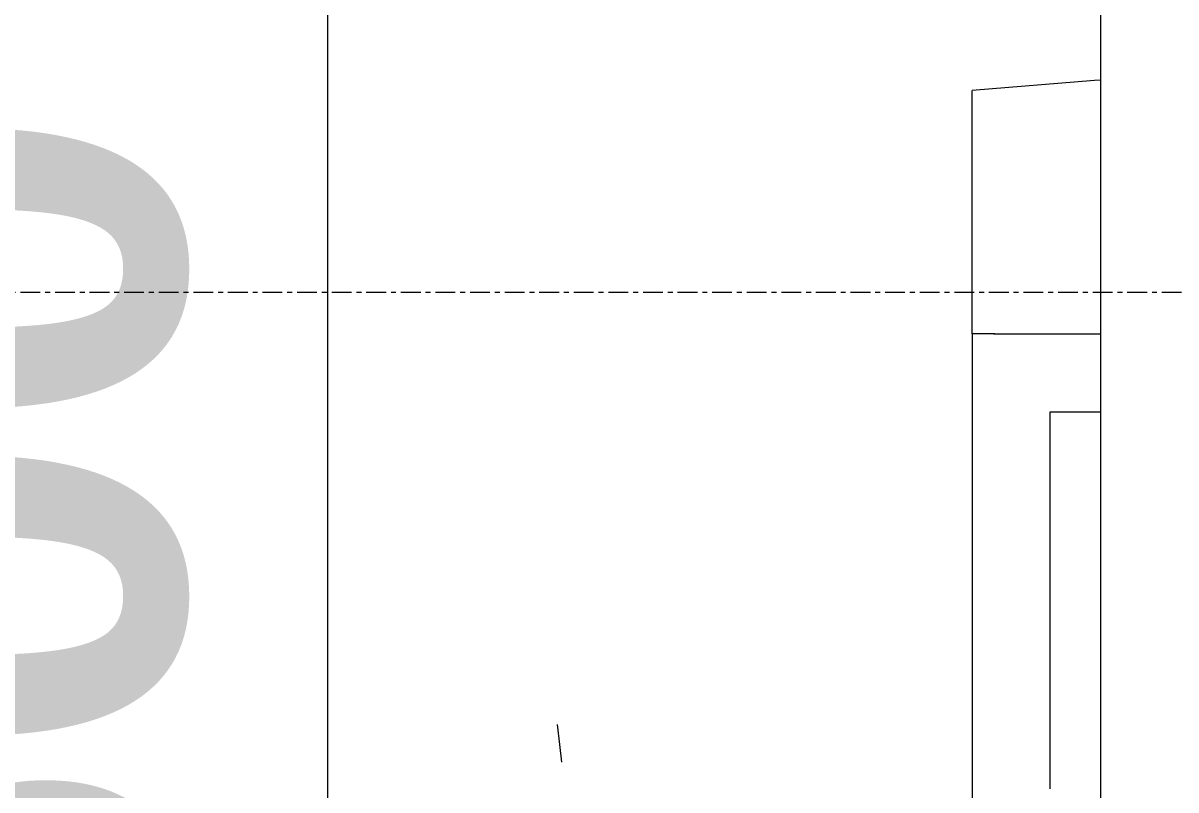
# Model space of a CAD drawing. Header units: inches. Extents: x 22 to 382261, y 22 to 371281.
# Drawn here: x 80503 to 81244, y 144710 to 145203 of the extents above; entities that cross this region are included whole.
import ezdxf

# ---------------------------------------------------------------- set-up
doc = ezdxf.new("R2010")
doc.units = ezdxf.units.IN
doc.header["$MEASUREMENT"] = 0
doc.linetypes.add('Grid Line 1_2_', pattern=[22.225, 12.7, -3.175, 3.175, -3.175])
for name, color, linetype, lineweight in [('A-ANNO-DIMS', 211, 'Continuous', 9), ('A-COLS', 52, 'Continuous', 9), ('A-FLOR-LEVL', 51, 'Continuous', 9), ('G-IMPT', 8, 'Continuous', 9), ('I-FURN', 30, 'Continuous', 9)]:
    doc.layers.add(name, color=color, linetype=linetype, lineweight=lineweight)
doc.styles.add('Arial_B_2', font='arialbd.ttf', dxfattribs={"height": 270.833333})
doc.dimstyles.new('2_2', dxfattribs={"dimscale": 304.8, "dimtxt": 267.818092, "dimasz": 0.227865, "dimexe": 1.377953, "dimexo": 0.0625, "dimgap": 0.287073, "dimtad": 1, "dimdec": 0, "dimzin": 0, "dimdsep": 46, "dimtxsty": 'Arial_B_2', "dimblk1": 'OBLIQUE', "dimblk2": 'OBLIQUE', "dimsah": 1, "dimcen": 0.09, "dimdle": 0.574147, "dimazin": 0, "dimtfac": 1, "dimtdec": 4, "dimtix": 1, "dimtmove": 0, "dimatfit": 3, "dimfxl": 0.574147, "dimfxlon": 1, "dimtvp": 1, "dimtolj": 1, "dimtzin": 0, "dimlwd": 18, "dimlwe": 18, "dimarcsym": 2})

# ---------------------------------------------------------------- blocks, each defined once
blk = doc.blocks.new('FREEZER COCACOLA - FREEZER COCACOLA-870207-Section B-B')
at = {"layer": 'I-FURN'}
for p, q in [((-7635.69, 6423.18), (-7635.69, 6579.62)), ((-7621.21, 6423.18), (-7635.69, 6423.18)), ((-7635.69, 6423.18), (-7635.69, 6066.59)), ((-7621.79, 6423.18), (-7553.22, 6423.18)), ((-7585.69, 6130.87), (-7585.69, 6373.18)), ((-7585.69, 6373.18), (-7553.19, 6373.18))]:
    blk.add_line(p, q, dxfattribs=at)
at = {"layer": 'I-FURN', "flags": 128}
blk.add_lwpolyline([(-7553.26, 6586.18), (-7557.24, 6585.91), (-7635.69, 6579.62)], dxfattribs=at)
blk = doc.blocks.new('PLANTA_91 - PLANTA_ICV_DWG-884031-Section B-B')
at = {"layer": 'G-IMPT'}
for p, q in [((-7902.48, 6172.07), (-7900.98, 6159.26)), ((-7900.98, 6159.26), (-7899.6, 6148.04))]:
    blk.add_line(p, q, dxfattribs=at)
blk = doc.blocks.new('PLANTA_91 - PLANTA_91-884042-Section B-B')
blk.add_blockref('PLANTA_91 - PLANTA_ICV_DWG-884031-Section B-B', (0, 0))
blk = doc.blocks.new('_Oblique')
at = {"color": 0, "linetype": 'ByBlock', "lineweight": -2}
blk.add_line((-0.5, -0.5), (0.5, 0.5), dxfattribs=at)
blk = doc.blocks.new('*D5238')
at = {"layer": 'A-ANNO-DIMS', "color": 0, "lineweight": 18, "transparency": 16777216}
for p, q in [((80295.81, 145598.84), (80295.81, 145097.89)), ((93340.81, 145598.84), (93340.81, 145097.89)), ((80120.81, 145517.89), (93515.81, 145517.89))]:
    blk.add_line(p, q, dxfattribs=at)
at = {"layer": 'Defpoints', "color": 0, "transparency": 16777216}
for p in [(80295.81, 145617.89), (93340.81, 145617.89), (93340.81, 145517.89)]:
    blk.add_point(p, dxfattribs=at)
at = {"layer": 'A-ANNO-DIMS', "color": 0, "lineweight": 18, "transparency": 16777216, "xscale": 69.45312499999999, "yscale": 69.45312499999999, "zscale": 69.45312499999999, "rotation": 180}
blk.add_blockref('_Oblique', (80295.81, 145517.89), dxfattribs=at)
at = {"layer": 'A-ANNO-DIMS', "color": 0, "lineweight": 18, "transparency": 16777216, "xscale": 69.45312499999999, "yscale": 69.45312499999999, "zscale": 69.45312499999999}
blk.add_blockref('_Oblique', (93340.81, 145517.89), dxfattribs=at)
at = {"layer": 'A-ANNO-DIMS', "color": 0, "lineweight": 18, "transparency": 16777216, "insert": (86818.31, 145743.67), "char_height": 270.833, "width": 699.6064, "attachment_point": 5, "style": 'Arial_B_2'}
blk.add_mtext('\\A1;13045', dxfattribs=at)
blk = doc.blocks.new('*D5239')
at = {"layer": 'A-ANNO-DIMS', "color": 0, "lineweight": 18, "transparency": 16777216}
for p, q in [((80698.95, 146705.35), (80698.95, 142755.35)), ((80779.9, 146530.35), (80278.95, 146530.35)), ((80779.9, 142930.35), (80278.95, 142930.35))]:
    blk.add_line(p, q, dxfattribs=at)
at = {"layer": 'Defpoints', "color": 0, "transparency": 16777216}
for p in [(80798.95, 146530.35), (80698.95, 142930.35), (80798.95, 142930.35)]:
    blk.add_point(p, dxfattribs=at)
at = {"layer": 'A-ANNO-DIMS', "color": 0, "lineweight": 18, "transparency": 16777216, "xscale": 69.45312499999999, "yscale": 69.45312499999999, "zscale": 69.45312499999999}
for p, rotation in [((80698.95, 146530.35), 90), ((80698.95, 142930.35), 270)]:
    blk.add_blockref('_Oblique', p, dxfattribs=dict(at, rotation=rotation))
at = {"layer": 'A-ANNO-DIMS', "color": 0, "lineweight": 18, "transparency": 16777216, "insert": (80473.17, 144730.35), "char_height": 270.833, "width": 559.6852, "attachment_point": 5, "rotation": 90, "style": 'Arial_B_2'}
blk.add_mtext('\\A1;3600', dxfattribs=at)

msp = doc.modelspace()

# ---------------------------------------------------------------- linework, layer by layer
at = {"layer": 'A-COLS'}
msp.add_line((81195.81, 146522.06), (81195.81, 142930.35), dxfattribs=at)
at = {"layer": 'A-FLOR-LEVL', "linetype": 'Grid Line 1_2_'}
msp.add_line((72189.58, 145030.35), (98522.15, 145030.35), dxfattribs=at)

# ---------------------------------------------------------------- block references
at = {"layer": 'I-FURN'}
for name in ['FREEZER COCACOLA - FREEZER COCACOLA-870207-Section B-B', 'PLANTA_91 - PLANTA_91-884042-Section B-B']:
    msp.add_blockref(name, (88749, 138580.35), dxfattribs=at)

# ---------------------------------------------------------------- dimensions: what is measured, and where the dimension line sits
at = {"layer": 'A-ANNO-DIMS', "lineweight": 18}
dim = msp.add_linear_dim(base=(80698.95, 142930.35), p1=(80798.95, 146530.35), p2=(80798.95, 142930.35), angle=90, dimstyle='2_2', override={"dimpost": '<>', "dimfxl": 3600}, dxfattribs=at)
dim.commit()
dim.dimension.update_dxf_attribs({"geometry": '*D5239', "text_midpoint": (80473.17, 144730.35)})
dim = msp.add_linear_dim(base=(93340.81, 145517.89), p1=(80295.81, 145617.89), p2=(93340.81, 145617.89), dimstyle='2_2', override={"dimpost": '<>', "dimfxl": 13045}, dxfattribs=at)
dim.commit()
dim.dimension.update_dxf_attribs({"geometry": '*D5238', "text_midpoint": (86818.31, 145743.67)})

doc.saveas('drawing.dxf')
